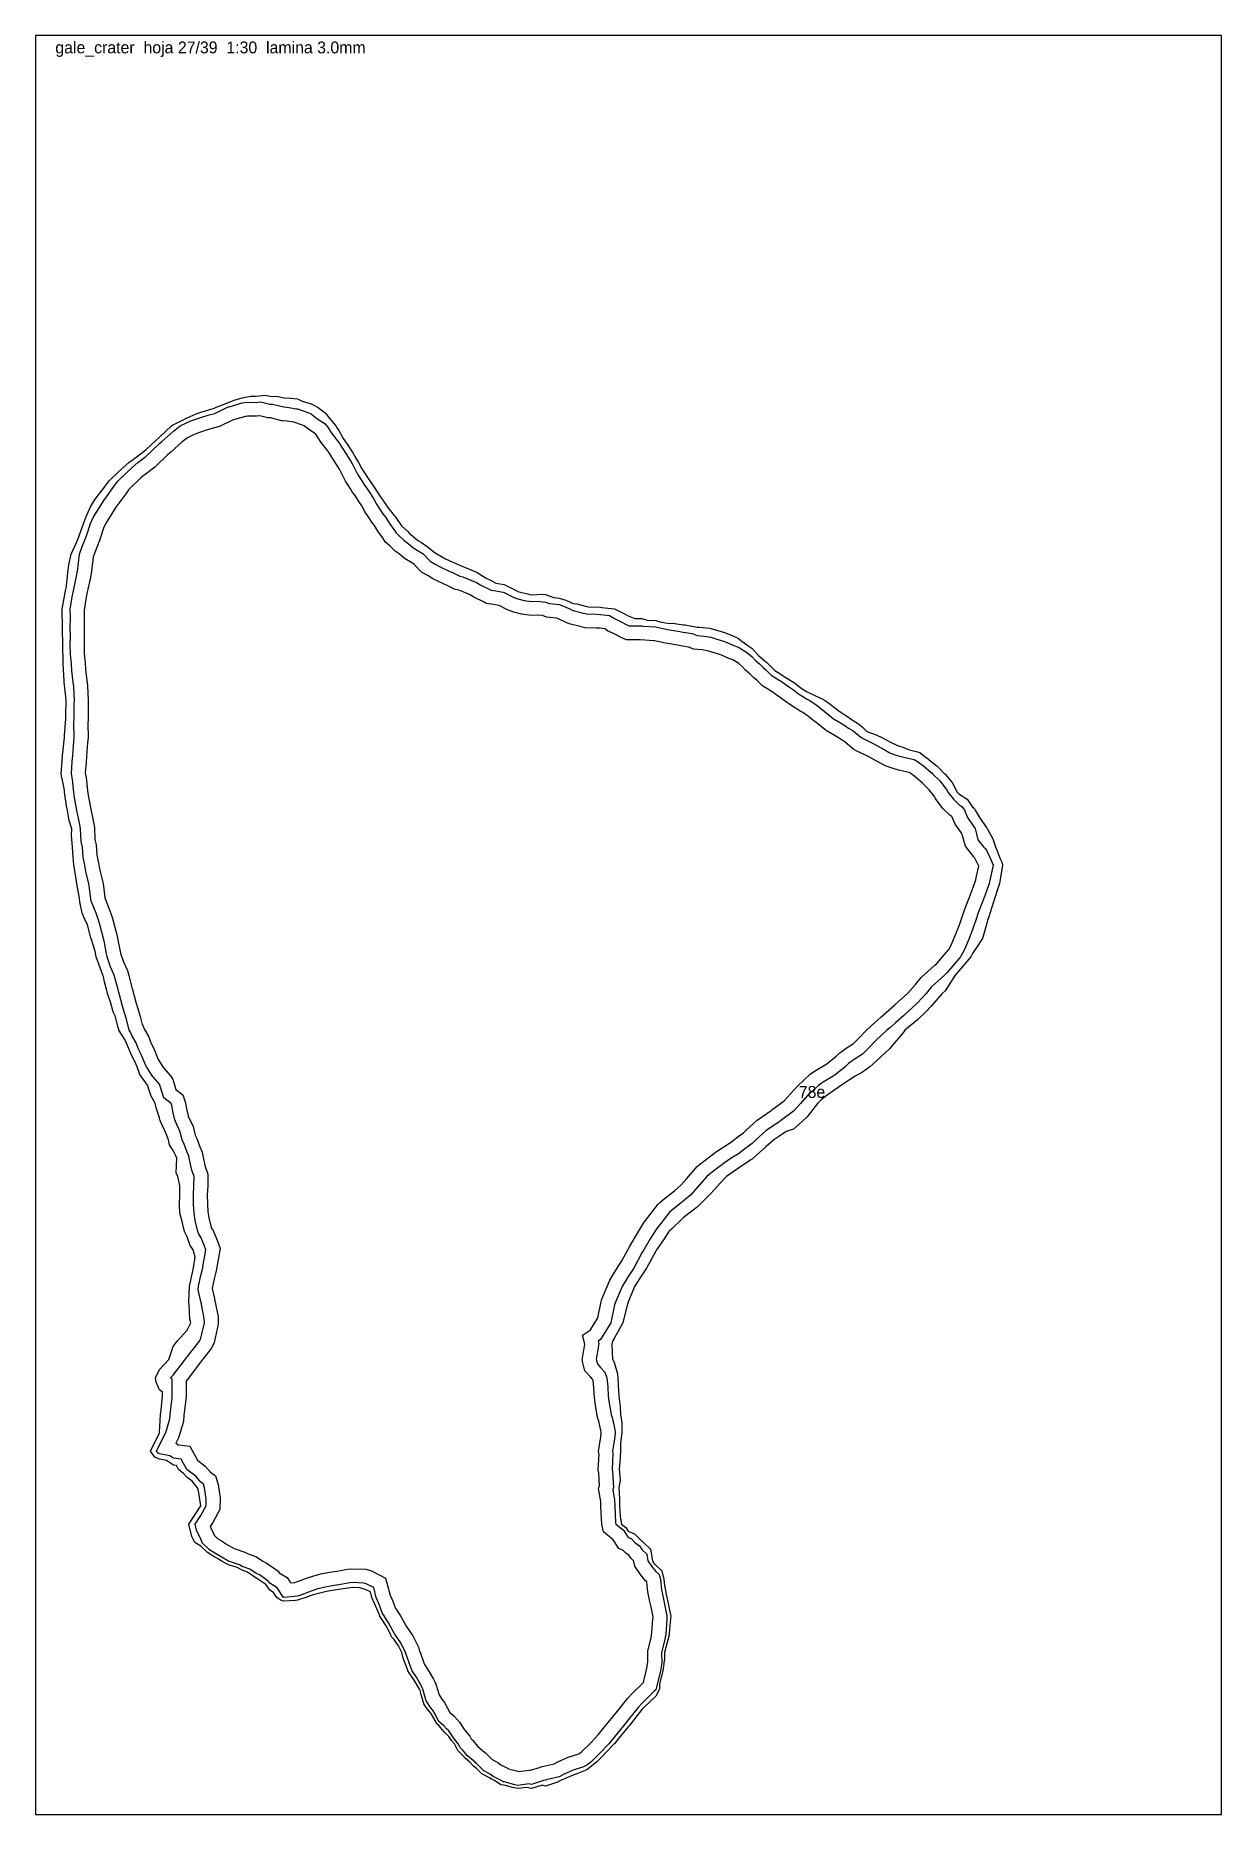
# Model space of a CAD drawing. Header units: millimetres. Extents: x 0 to 600, y 0 to 900.
import ezdxf
from ezdxf.enums import TextEntityAlignment as Align

# ---------------------------------------------------------------- set-up
doc = ezdxf.new("R2010")
doc.units = ezdxf.units.MM
for name, color, linetype in [('CORTE', 1, 'Continuous'), ('GRABADO', 5, 'Continuous'), ('HOJA', 8, 'Continuous')]:
    doc.layers.add(name, color=color, linetype=linetype)

msp = doc.modelspace()

# ---------------------------------------------------------------- linework, layer by layer
at = {"layer": 'CORTE'}
for points in [[(83.63, 156.16), (82.46, 163.77), (81.94, 165.3), (79.16, 168.57), (76.68, 170.44), (75.02, 172.34), (72.32, 174.55), (71.24, 176.55), (69.73, 176.72), (66.22, 179.13), (62.77, 179.82), (60.41, 180.7), (58.08, 183.85), (62.72, 193.13), (62.73, 193.15), (62.74, 193.16), (63.22, 202.39), (63.32, 203.19), (64.2, 211.65), (64.2, 213.59), (62.73, 214.74), (61.07, 218.7), (60.73, 220.91), (62.73, 225.19), (67.49, 230.2), (69.69, 236.69), (71.64, 239.47), (76.67, 245.02), (78.6, 248.69), (78.06, 250.54), (77.71, 257.94), (77.47, 259.03), (77.87, 267.22), (78.38, 269.51), (79.86, 276.48), (80.75, 281.91), (79.67, 285.7), (78.26, 287.81), (76.66, 292.23), (75.92, 293.96), (75.35, 294.96), (73.94, 300.62), (72.93, 304.24), (72.82, 308.41), (72.95, 313.51), (73.06, 317.98), (71.93, 322.74), (71.06, 324.58), (71.4, 332.02), (70.83, 333.51), (69.69, 335.96), (67.8, 338.75), (67.25, 341.27), (65.72, 345.24), (63.24, 350.53), (63.12, 351.07), (62.72, 352.36), (60.97, 357.47), (60.46, 359.78), (58.45, 363.37), (56.64, 369.03), (56.16, 369.56), (55.76, 370.2), (52.8, 374.37), (51.38, 378.31), (50.46, 380.53), (48.78, 383.79), (47.67, 386.09), (47.11, 387.57), (45.23, 392.1), (42.18, 396.82), (42.08, 397.2), (41.8, 398.09), (40.31, 404.1), (39.28, 406.09), (38.07, 410.39), (36.41, 415.35), (35.99, 416.9), (34.83, 421.23), (34.3, 423.9), (33.99, 424.61), (32.04, 430.16), (30.65, 433.88), (30.07, 436.81), (28.11, 443.14), (28.04, 443.38), (27.86, 443.99), (26.29, 450.29), (25.14, 452.38), (23.6, 455.99), (22.43, 461.67), (22.22, 463.43), (20.92, 470.92), (20.91, 470.95), (20.89, 471.08), (19.69, 478.59), (19.34, 480.19), (18.79, 486.67), (18.61, 489.46), (18.24, 495.2), (18.32, 498.71), (17.07, 502.88), (16.1, 507.97), (15.7, 510.34), (14.7, 517.23), (14.61, 518.15), (13.92, 521.56), (13.15, 525.47), (13.01, 526.5), (13.61, 535.36), (13.61, 535.77), (13.92, 538.56), (14.6, 545.03), (14.58, 545.91), (15.33, 554.29), (15.33, 556.15), (15.45, 563.54), (15.37, 565.46), (14.54, 572.8), (14.45, 573.5), (13.94, 582.06), (13.94, 582.08), (13.92, 583.45), (13.83, 591.2), (13.82, 591.32), (13.56, 600.11), (13.56, 600.59), (13.44, 609.21), (13.47, 609.86), (13.92, 612.58), (15.13, 619.12), (15.61, 621.36), (16.33, 628.38), (16.86, 632.29), (18, 637.65), (20.9, 643.9), (22.1, 646.92), (23.09, 649.83), (25.41, 656.18), (27.87, 661.65), (30.23, 665.45), (34.85, 671.46), (37.25, 674.72), (41.83, 679.11), (47.12, 683.99), (48.8, 685.15), (50.85, 686.71), (55.77, 690.37), (58.81, 693.25), (62.74, 696.89), (68.71, 702.51), (69.72, 703.2), (70.55, 703.62), (76.7, 706.67), (81.25, 708.56), (83.68, 709.39), (90.47, 711.55), (90.65, 711.59), (91.05, 711.78), (97.61, 714.44), (100.47, 715.57), (104.6, 716.75), (108.95, 717.55), (111.58, 717.51), (116.36, 718.13), (118.57, 717.59), (122.81, 717.42), (125.54, 716.77), (129.16, 716.61), (132.52, 716.14), (134.91, 714.96), (139.5, 713.74), (140.51, 713.12), (142.96, 711.78), (145.19, 710.06), (146.49, 709.21), (149.01, 705.84), (151.84, 702.5), (152.59, 701.33), (153.47, 700.23), (155.71, 696.21), (157.72, 693.23), (158.98, 691.29), (160.44, 688.95), (162.11, 686.18), (163.44, 683.97), (165.06, 680.84), (167.41, 677.25), (168.3, 675.89), (169.14, 674.71), (171.59, 671.01), (174.38, 666.81), (174.89, 666.13), (175.4, 665.45), (178.21, 661.29), (181.35, 657.4), (181.84, 656.85), (182.3, 656.19), (185.08, 651.89), (188.31, 649.03), (189.2, 648.13), (190.67, 646.95), (193.46, 644.53), (195.27, 643.44), (198.13, 641.47), (202.25, 638.35), (202.58, 638.15), (203.4, 637.69), (207.35, 635.22), (209.2, 634.34), (212.57, 632.92), (216.17, 631.38), (217.87, 630.7), (223.15, 628.56), (223.22, 628.51), (223.35, 628.43), (227.92, 625.51), (230.12, 624.4), (232.93, 622.92), (237.08, 622.25), (238.82, 621.48), (243.23, 619.17), (243.82, 618.86), (244.05, 618.78), (249.6, 617.3), (251, 617.12), (256.56, 617.31), (257.98, 617.19), (262.3, 615.66), (264.95, 615.38), (268.28, 614.32), (271.93, 612.65), (273.86, 612.49), (278.89, 611.06), (279.69, 610.99), (285.86, 610.76), (286.44, 610.69), (292.7, 609.92), (292.84, 609.91), (292.86, 609.89), (297.96, 607.44), (299.82, 606.48), (303.18, 605.15), (306.78, 605.15), (309.49, 604.27), (313.75, 604.01), (315.84, 603.44), (320.71, 602.62), (322.3, 602.78), (327.68, 601.84), (328.59, 601.87), (334.66, 600.76), (334.73, 600.75), (335.7, 600.66), (341.22, 600.12), (341.63, 600.05), (346.96, 598.46), (348.61, 597.93), (352.39, 596.4), (355.6, 595.01), (357.32, 593.67), (360.34, 591.39), (361.87, 590.45), (362.58, 589.83), (365.74, 586.32), (369.55, 583.19), (370.03, 582.75), (370.73, 582.12), (374.01, 578.79), (376.51, 577.24), (378.7, 575.78), (383.46, 572.87), (383.48, 572.86), (383.49, 572.85), (387.91, 569.49), (390.45, 567.92), (392.89, 566.87), (397.41, 564.59), (397.97, 564.36), (399.43, 563.61), (402.64, 561.26), (404.4, 559.82), (407.05, 557.88), (411.37, 555.07), (411.72, 554.81), (412.39, 554.35), (416.38, 551.74), (418.35, 550.14), (420.51, 547.97), (425.29, 546.17), (425.92, 545.93), (427.89, 545.09), (431.02, 543.42), (432.27, 542.7), (436.03, 540.84), (439.23, 539.78), (441.42, 538.74), (446.2, 537.67), (447.35, 537.34), (449.22, 535.82), (451.77, 533.93), (453.2, 532.71), (456.1, 530.42), (459.93, 526.56), (460.07, 526.42), (460.18, 526.28), (463.84, 522.14), (466.36, 517.28), (466.75, 516.76), (467.14, 516.38), (471.33, 513.6), (474.12, 509.67), (474.89, 509.05), (475.43, 508.02), (478, 503.91), (481.09, 499.3), (481.27, 499.01), (481.47, 498.76), (484.26, 493.68), (485.62, 489.49), (486.59, 487.52), (488.07, 483.53), (488.99, 481.44), (489.31, 480.2), (488.08, 472.94), (487.71, 470.92), (487.35, 469.96), (484.75, 461.66), (482.07, 453.68), (481.69, 452.4), (481.1, 450.26), (479.1, 443.13), (474.13, 435.56), (473.25, 433.85), (467.15, 426.79), (465.24, 424.59), (460.18, 416.69), (458.74, 415.32), (453.2, 408.99), (450.41, 406.06), (446.23, 402.08), (439.89, 396.8), (439.27, 395.88), (432.76, 388.17), (432.29, 387.59), (432.23, 387.54), (425.32, 381.19), (422.15, 378.27), (418.34, 375.56), (414.72, 373.47), (411.36, 371.36), (407.8, 369.01), (404.4, 366.61), (400.49, 363.83), (397.43, 361.47), (395.58, 359.76), (390.47, 352.97), (387.95, 350.5), (383.48, 346.62), (379.7, 345.47), (376.51, 343.41), (373.45, 341.23), (369.55, 337.83), (363.15, 331.97), (362.57, 331.51), (361.94, 331.14), (355.6, 327.04), (349.55, 322.71), (348.64, 321.74), (344.73, 317.52), (341.67, 314.23), (340.99, 313.46), (334.7, 307.3), (330.76, 304.19), (327.72, 301.79), (321.68, 296.16), (320.76, 295.3), (320.48, 294.94), (317.99, 291.26), (314.17, 285.69), (313.8, 285), (309.12, 276.43), (306.83, 272.83), (303.1, 267.17), (299.86, 259.09), (299.41, 257.92), (299.12, 256.93), (297.05, 248.66), (292.89, 241.14), (291.95, 239.4), (291.63, 237.73), (291.88, 230.19), (292.43, 229.59), (292.89, 228.07), (294.44, 222.97), (294.62, 220.91), (294.94, 214.36), (295.03, 211.65), (295.77, 206.2), (295.88, 202.39), (296.63, 198.09), (296.63, 193.12), (296.03, 188.02), (295.87, 183.86), (295.56, 178.14), (295.33, 174.6), (295.75, 169.13), (295.09, 165.34), (295.46, 159.49), (295.52, 156.08), (295.8, 150.68), (296.54, 146.86), (298.59, 145.2), (299.84, 143.26), (303.07, 141.92), (306.81, 138.26), (307.15, 138.07), (307.52, 137.61), (311.2, 134.13), (312.08, 128.33), (312.9, 127.15), (313.79, 126.03), (316.92, 123.22), (317.93, 119.05), (318.29, 115.74), (319.46, 109.79), (319.77, 108.46), (320.78, 103.33), (321.29, 101.2), (321.34, 100.52), (320.78, 93.74), (320.59, 91.25), (320.54, 90.92), (318.23, 81.99), (318.29, 78.68), (317.4, 72.72), (315.74, 66.03), (315.61, 63.45), (313.8, 59.83), (307.8, 54.16), (306.82, 53.16), (300.28, 44.9), (299.85, 44.38), (294.29, 37.52), (292.88, 35.78), (292.77, 35.64), (285.91, 28.42), (283.85, 26.37), (278.92, 22.6), (274.74, 20.82), (271.94, 19.93), (265.67, 17.1), (264.97, 16.75), (264.56, 16.56), (257.97, 14.34), (256.27, 14.84), (251, 13.18), (248.35, 13.58), (244.02, 13.04), (241.39, 13.62), (237.04, 14.72), (235.46, 15.01), (232.21, 17.1), (230.63, 17.89), (230.04, 18.39), (225.71, 20.62), (223.07, 23.22), (221.53, 24.34), (219.77, 26.38), (217.49, 28.24), (216.09, 30.04), (213.65, 32.41), (211.9, 35.65), (210.47, 37.45), (209.12, 39.49), (206.8, 41.83), (204.13, 44.9), (202.93, 45.95), (202.14, 47.52), (199.96, 51.28), (197.7, 54.17), (196.52, 55.98), (195.16, 60.7), (194.54, 62.62), (194.17, 63.44), (191.52, 67.85), (188.42, 72.7), (188.34, 72.9), (188.19, 73.32), (185.96, 79.01), (185.29, 81.97), (183.7, 85.24), (181.23, 88.69), (180.14, 89.77), (179.65, 91.23), (177.42, 95.42), (174.26, 100.28), (174.19, 100.38), (174.13, 100.48), (171.68, 106.33), (170.16, 109.75), (169.43, 112.58), (167.32, 113.66), (164.07, 114.63), (160.38, 114.76), (156.88, 114.3), (153.42, 113.75), (149, 113.09), (146.45, 112.65), (140.53, 111.09), (139.49, 110.72), (136.77, 109.7), (132.51, 108.39), (131.46, 108.31), (125.52, 107.86), (124.33, 108.17), (122.12, 109.72), (120.46, 112.33), (118.5, 113.51), (116.44, 116.25), (112.46, 118.98), (111.87, 119.4), (111.55, 119.54), (107.28, 122.55), (104.58, 123.51), (102.08, 124.91), (97.62, 126.36), (96.56, 126.84), (93.92, 128.23), (91.64, 129.57), (90.63, 130.2), (86.91, 132.56), (83.65, 135.64), (82.73, 136.25), (80.51, 137.5), (78.98, 140.61), (77.5, 146.83), (83.64, 156.1), (83.63, 156.16)], [(29.35, 502.04), (29.73, 499.34), (29.97, 493.22), (30.63, 490.49), (30.95, 485.34), (31.84, 481.5), (32.31, 478.39), (33.88, 472.41), (34.12, 471.05), (34.81, 465.24), (34.99, 463.68), (37.14, 458.49), (38.5, 454.52), (39.41, 451.42), (41.11, 445.08), (41.31, 444.43), (41.7, 442.42), (42.81, 436.66), (42.99, 435.69), (44.51, 431.37), (46.46, 426.94), (47.11, 424.5), (48.6, 418.97), (48.9, 417.63), (49, 417.33), (50.7, 410.92), (51.56, 408.19), (52.77, 404.32), (53.92, 399.63), (54.26, 399.1), (55.06, 397.18), (57.33, 393.36), (58.36, 390.3), (59.82, 387.46), (62.11, 381.88), (62.3, 381.51), (64.68, 377.68), (68.49, 373.51), (68.9, 372.74), (69.4, 371.95), (70.9, 366.77), (74.58, 364.03), (75.69, 360.52), (76.55, 356.34), (77.13, 353.4), (77.17, 353.29), (79.66, 348.08), (80.77, 343.6), (81.55, 341.92), (83.12, 337.83), (84.37, 335.07), (84.59, 333.21), (85.82, 327.89), (87.19, 323.86), (87.08, 317.85), (86.89, 313.43), (86.98, 308.88), (87.15, 305), (87.69, 301.91), (88.83, 296.95), (88.9, 296.76), (89.81, 295.39), (91.9, 290.55), (93.38, 286.3), (91.73, 276.92), (91.44, 275.09), (90.44, 271.06), (89.38, 266.28), (89.37, 266.08), (90.48, 261), (90.77, 259.57), (90.83, 259.23), (92.31, 251.76), (92.44, 248.02), (90.28, 238.58), (88.91, 235.73), (82.26, 227.31), (81.36, 226.06), (76.16, 219.14), (76.16, 211.28), (76.03, 210.06), (75.04, 201.79), (74.89, 198.88), (72.39, 190.54), (71.01, 187.82), (72.25, 186.97), (78.07, 186.32), (81.95, 179.17), (85.88, 176.21), (88.45, 173.18), (90.97, 171.33), (92.34, 166.88), (93.34, 160.15), (93.28, 154.25), (89.63, 147.66), (88.3, 145.66), (90.02, 142.18), (90.38, 141.29), (92.28, 139.5), (94.37, 138.17), (96.31, 136.95), (100.42, 134.55), (105.95, 132.75), (107.48, 131.89), (111.71, 130.39), (114.95, 128.1), (116.71, 127.37), (120.37, 124.69), (122.66, 123.12), (123.28, 122.29), (127.29, 119.86), (129.05, 117.1), (131.26, 117.33), (137.11, 119.51), (140.74, 120.79), (144.96, 121.91), (149.97, 122.77), (152.35, 123.13), (157.98, 124.03), (160.06, 124.3), (167.07, 124.05), (169.93, 123.19), (177.07, 119.56), (179, 112.06), (179.49, 110.94), (180.77, 107.88), (181.83, 104.98), (182.33, 104.09), (184.63, 100.55), (187.45, 95.25), (190.91, 90.39), (193.87, 84.3), (194.16, 83.05), (194.75, 81.55), (196.31, 77.19), (196.81, 75.87), (198.61, 73.06), (201.35, 68.49), (201.99, 67.14), (202.56, 65.97), (204.13, 60.48), (205.59, 58.25), (206.85, 56.63), (208.3, 54.13), (209.55, 51.64), (211.6, 49.86), (213.1, 48.14), (214.56, 46.66), (217.1, 42.85), (219.75, 39.51), (220.45, 38.21), (221.31, 37.38), (223.54, 34.51), (227.33, 31.41), (227.55, 31.17), (227.61, 31.12), (230.97, 27.82), (233.95, 26.28), (235.44, 25.03), (239.11, 23.19), (239.32, 23.06), (244.07, 21.85), (244.35, 21.79), (249.82, 22.47), (250.45, 22.38), (254.97, 23.8), (255.75, 24.03), (256.24, 24.22), (262.4, 25.6), (264.31, 26.69), (269.42, 29), (274.8, 30.72), (275.37, 30.96), (276.28, 31.66), (280.9, 36.26), (284.69, 40.25), (287.43, 43.67), (292.02, 49.32), (294.39, 52.24), (299.59, 58.79), (301.84, 61.11), (307.55, 66.78), (309.36, 74.08), (309.82, 77.2), (309.73, 82.82), (311.42, 89.37), (311.88, 92.09), (312.39, 98.97), (312.4, 99.89), (311.41, 104.97), (310.63, 108.32), (309.78, 112.59), (309.23, 117.68), (308.68, 118.18), (306.11, 121.4), (303.14, 125.66), (302.76, 128.19), (301.37, 129.5), (300.4, 131.04), (298.73, 132.21), (297.33, 133.58), (295.14, 134.49), (292.23, 139.01), (287.27, 143.02), (286.54, 146.79), (286.08, 155.84), (286.07, 156.02), (285.93, 158.26), (284.89, 164.83), (285.37, 166.26), (284.98, 172.61), (284.73, 174.24), (285.1, 182.3), (284.82, 183.69), (285.96, 191.02), (286.22, 193.21), (286.03, 194.27), (284.94, 199), (284.39, 200.78), (283.33, 207.05), (282.77, 210.94), (282.48, 215.76), (282.08, 219.51), (281.85, 220.25), (280.77, 221.42), (277.93, 224.49), (276.5, 229.82), (277.85, 237.91), (276.73, 242.42), (280.73, 245.16), (284.5, 251.25), (286.09, 259.45), (286.3, 260.18), (286.48, 260.65), (290.56, 270.36), (293.94, 275.94), (296.66, 280.04), (300.68, 287.43), (301.62, 289.16), (305.04, 294.9), (307.4, 298.76), (308.14, 299.84), (314.92, 308.58), (315.83, 309.68), (317.26, 310.82), (323.25, 315.58), (326.53, 318.44), (329.45, 321.75), (334.76, 327.76), (337.32, 329.88), (340.36, 332.17), (344.54, 335.34), (348.22, 337.84), (351.6, 339.93), (355.44, 342.92), (358.11, 344.79), (359.74, 346.35), (365.17, 351.28), (372.22, 356.22), (372.3, 356.28), (372.6, 356.52), (378.78, 361.09), (381.85, 364.45), (385.46, 368.5), (391.86, 374.45), (393.55, 375.66), (394.93, 376.5), (400.36, 379.75), (404.97, 383.54), (406.91, 385.36), (410.21, 387.74), (413.9, 390.06), (416.18, 392.41), (420.43, 396.8), (426.17, 402.06), (427.73, 403.37), (430.42, 405.72), (434.61, 409.44), (436.64, 411.24), (441.26, 415.55), (445.25, 419.9), (448.11, 423.44), (454.9, 429.5), (455.06, 429.69), (455.97, 430.57), (461.85, 437.38), (462.21, 437.8), (463.65, 440.6), (465.86, 445.79), (467.55, 450.05), (469.06, 454.61), (470.39, 458.57), (472.59, 464.12), (474.52, 469.52), (475.71, 472.77), (476.07, 474.75), (477.19, 479.71), (476.92, 480.45), (475.06, 484.22), (474.61, 484.59), (470.43, 489.91), (468.88, 495.85), (468.29, 496.78), (465.27, 501.07), (463.82, 504.62), (463.64, 504.86), (462.72, 505.47), (459.12, 508.97), (455.67, 513.54), (455.21, 514.42), (454.75, 514.95), (452.19, 518.35), (448.91, 521.6), (448.81, 521.7), (448.75, 521.75), (444.87, 525.09), (442.4, 526.91), (442.06, 527.1), (437.4, 528.14), (436.68, 528.37), (433.87, 529.13), (430.32, 530.3), (428.97, 530.97), (424.7, 533.42), (421.94, 534.9), (419.98, 536), (415.18, 538.2), (414.04, 538.83), (413.02, 539.67), (409.55, 542.5), (407.54, 543.81), (405.33, 545.25), (400.88, 547.84), (400.25, 548.2), (399.4, 548.85), (395.55, 552), (393.06, 553.82), (391.15, 555.48), (388.15, 557.59), (387.85, 557.75), (387.21, 558.02), (382.06, 561.21), (379.35, 563.26), (377.47, 564.58), (374.08, 567.04), (373.2, 567.58), (372.73, 567.9), (367.84, 570.93), (364.89, 573.91), (363.46, 575.02), (361.58, 576.96), (359.16, 578.95), (357.66, 580.61), (355.79, 582.24), (352.51, 584.26), (350.74, 584.86), (347.05, 586.46), (346.23, 586.79), (342.13, 588.1), (340.05, 588.72), (337.29, 589.19), (333.04, 589.61), (330.41, 590.62), (326.42, 591.25), (324.73, 591.6), (319.87, 592.44), (318.79, 592.51), (313.17, 593.79), (312.87, 593.84), (305.87, 594.26), (305.66, 594.32), (298.97, 594.32), (296.93, 595.13), (292.15, 597.59), (289.45, 598.89), (287.96, 599.84), (285.33, 600.15), (283.56, 600.21), (277.92, 600.4), (275.57, 600.98), (269.99, 602.41), (268.73, 602.82), (267.18, 603.64), (263.8, 605.19), (263.51, 605.28), (258.51, 605.8), (256.48, 606.52), (253.71, 606.76), (250.68, 606.66), (245.88, 607.27), (241.97, 608.32), (238.75, 609.47), (234.63, 611.65), (230.72, 612.27), (228.05, 612.71), (226.91, 613.3), (221.79, 615.89), (219.96, 617.06), (217.61, 617.98), (214.09, 619.38), (212.31, 619.78), (207.64, 622.07), (206.79, 622.43), (206.34, 622.62), (201.02, 625.15), (198.66, 626.63), (195.23, 628.57), (191.54, 632.45), (191.51, 632.47), (191.48, 632.49), (186.7, 635.35), (183.99, 637.71), (181.97, 639.13), (179.24, 641.83), (177.07, 643.76), (175.56, 646.08), (173.24, 649.32), (171.52, 652.16), (170.13, 653.88), (168.54, 656.23), (166.49, 659.41), (165.18, 661.85), (163.59, 664.25), (161.62, 667.23), (160.22, 669.24), (159.18, 671.02), (156.89, 674.5), (154.28, 679.59), (153.9, 680.25), (153.75, 680.56), (151.07, 684.87), (148.14, 689.37), (147.77, 689.92), (147.64, 690.15), (144.51, 694.05), (141.76, 698.32), (141.67, 698.43), (138.33, 700.63), (135.92, 702.48), (135.13, 702.82), (130.67, 704.34), (127.12, 704.86), (125.14, 705.13), (124.55, 705.16), (118.89, 706.53), (117.59, 706.58), (113.4, 707.61), (111.97, 707.42), (107.24, 707.5), (106.2, 707.31), (100.21, 705.6), (99.64, 705.37), (93.06, 702.27), (89.87, 701.42), (85.87, 700.15), (81.1, 698.52), (79.6, 697.9), (76.89, 696.55), (74.18, 694.46), (68.38, 689.29), (67.52, 688.48), (67.14, 688.14), (60.28, 681.64), (56.07, 678.5), (53.5, 676.33), (47.08, 670.09), (46.13, 668.8), (40.68, 661.41), (35.34, 653.02), (34.45, 650.7), (32.35, 644.49), (29.96, 638.54), (29.11, 636.07), (28.1, 627.69), (27.98, 627.04), (27.75, 625.89), (26.01, 617.76), (25.47, 614.85), (24.58, 609.34), (24.64, 605.49), (24.51, 600.59), (24.63, 596.3), (24.55, 591.31), (24.6, 587.36), (25.1, 582.64), (25.3, 579.3), (26.01, 573.63), (26.28, 571.24), (26.63, 563.64), (26.6, 561.77), (26.6, 553.98), (26.43, 552.1), (26.58, 544.73), (26.33, 542.36), (25.78, 535.24), (25.55, 532.17), (25.17, 526.94), (25.64, 524.63), (26.29, 518.08), (26.51, 516.59), (27.72, 509.39), (29.35, 502.04)]]:
    msp.add_lwpolyline(points, close=True, dxfattribs=at)
at = {"layer": 'GRABADO'}
msp.add_lwpolyline([(327.69, 598.13), (332.22, 597.41), (334.66, 596.48), (338.22, 596.13), (341.63, 595.55), (344.19, 594.79), (348.61, 593.38), (349.76, 592.91), (353.26, 591.4), (355.11, 590.77), (355.59, 590.58), (359.95, 587.9), (362.58, 585.61), (364.01, 584.02), (366.32, 582.12), (368.14, 580.25), (369.55, 579.16), (372.24, 576.44), (376.51, 573.78), (376.97, 573.48), (377.97, 572.87), (381.54, 570.28), (383.49, 568.91), (386.03, 566.98), (390.45, 564.25), (390.81, 564.09), (391.77, 563.61), (395.47, 561), (397.43, 559.3), (399.83, 557.54), (403.75, 554.34), (404.16, 554.03), (404.39, 553.89), (409, 551.21), (411.37, 549.67), (413.68, 548.16), (417.47, 545.08), (418, 544.64), (418.33, 544.46), (423.16, 542.24), (425.3, 541.04), (428.1, 539.55), (432.27, 537.14), (432.98, 536.79), (435.88, 535.83), (438.66, 535.08), (439.23, 534.9), (444.61, 533.71), (446.22, 532.79), (449.24, 530.56), (453.2, 527.15), (453.48, 526.93), (453.85, 526.56), (457.48, 522.97), (460.18, 519.38), (461.03, 518.41), (461.62, 517.28), (464.38, 513.62), (467.14, 510.94), (468.6, 509.97), (469.99, 508.02), (471.45, 504.46), (474.12, 500.66), (474.77, 499.63), (475.36, 498.75), (476.83, 493.09), (479.65, 489.51), (480.54, 488.78), (481.1, 487.81), (483.35, 483.22), (484.48, 480.2), (482.93, 473.35), (482.49, 470.92), (481.1, 467.14), (479.14, 461.65), (476.97, 456.16), (475.7, 452.39), (474.13, 447.65), (472.33, 443.13), (469.99, 437.63), (468.05, 433.85), (467.15, 432.81), (461.07, 425.78), (460.17, 424.9), (459.9, 424.58), (453.2, 418.6), (450.56, 415.33), (446.23, 410.62), (441.35, 406.06), (439.26, 404.2), (435.05, 400.46), (432.28, 398.05), (430.79, 396.8), (425.32, 391.78), (421.21, 387.54), (418.34, 384.58), (414.12, 381.93), (411.37, 379.95), (409.59, 378.28), (404.4, 374.01), (398.56, 370.52), (397.42, 369.82), (396.29, 369.01), (390.47, 363.6), (387.05, 359.76), (383.49, 355.86), (376.88, 350.97), (376.52, 350.68), (376.24, 350.49), (369.55, 345.79), (364.51, 341.24), (362.58, 339.37), (359.61, 337.29), (355.6, 334.17), (352.02, 331.97), (348.63, 329.66), (344.58, 326.59), (341.66, 324.39), (339.65, 322.72), (334.7, 317.11), (331.47, 313.46), (327.72, 310.2), (321.62, 305.34), (320.76, 304.66), (320.38, 304.2), (313.79, 295.71), (313.27, 294.95), (311.04, 291.28), (307.71, 285.69), (306.83, 284.08), (302.67, 276.43), (299.86, 272.18), (296.81, 267.17), (292.97, 258.02), (292.93, 257.92), (292.9, 257.8), (291.13, 248.66), (285.91, 240.22), (284.69, 239.39), (284.99, 238.18), (283.65, 230.17), (284.24, 227.98), (285.91, 226.18), (288.08, 223.82), (288.97, 220.92), (289.46, 216.34), (289.74, 211.65), (290.25, 208.13), (291.22, 202.4), (291.7, 200.82), (292.9, 195.67), (293.26, 193.61), (293.26, 193.12), (292.9, 190.06), (291.93, 183.86), (292.14, 182.85), (291.76, 174.6), (291.95, 173.34), (292.44, 165.33), (292.07, 164.24), (292.9, 159.03), (293.07, 156.31), (293.07, 156.08), (293.5, 147.63), (293.66, 146.86), (297.5, 143.75), (299.84, 140.12), (301.27, 139.53), (303.22, 137.62), (305.58, 135.96), (306.82, 133.98), (309.31, 131.63), (309.82, 128.33), (311.72, 125.59), (313.79, 122.99), (315.55, 121.41), (316.13, 119.05), (316.71, 113.64), (317.47, 109.79), (318.25, 106.44), (319.41, 100.52), (319.39, 98.66), (318.84, 91.25), (318.27, 87.91), (316.74, 81.99), (316.83, 76.74), (316.23, 72.72), (314, 63.71), (313.98, 63.45), (313.8, 63.08), (312.88, 62.21), (306.82, 56.18), (304.85, 54.16), (299.85, 47.86), (297.46, 44.9), (292.88, 39.27), (289.97, 35.64), (285.91, 31.37), (280.89, 26.37), (278.92, 24.87), (277.25, 24.15), (271.94, 22.45), (267.49, 20.45), (264.97, 19), (258.3, 17.5), (257.99, 17.39), (256.99, 17.1), (251, 15.21), (249.73, 15.41), (244.02, 14.7), (242.46, 15.04), (237.04, 16.41), (236.58, 16.5), (235.64, 17.1), (231.57, 19.14), (230.04, 20.42), (226.82, 22.08), (223.07, 25.77), (222.77, 25.99), (222.43, 26.38), (218.51, 29.59), (216.09, 32.69), (214.8, 33.94), (213.88, 35.65), (211.44, 38.73), (209.12, 42.21), (207.97, 43.37), (206.64, 44.9), (203.92, 47.26), (202.14, 50.8), (201.04, 52.7), (199.89, 54.17), (197.69, 57.54), (196, 63.45), (195.67, 64.11), (195.17, 65.19), (192.66, 69.37), (190.53, 72.7), (189.74, 74.76), (188.19, 79.09), (187.45, 80.99), (187.23, 81.97), (184.88, 86.8), (181.73, 91.21), (181.47, 91.54), (181.22, 92.05), (178.6, 96.99), (176.32, 100.48), (175.44, 102.07), (174.25, 105.33), (173.06, 108.17), (172.36, 109.75), (171.07, 114.76), (167.32, 116.67), (165.92, 117.08), (160.38, 117.29), (158.99, 117.11), (153.42, 116.21), (151.09, 115.86), (146.45, 115.06), (142.8, 114.1), (139.49, 112.93), (133.18, 110.58), (132.51, 110.43), (125.68, 109.7), (125.52, 109.69), (125.49, 109.7), (125.45, 109.72), (122.27, 114.72), (118.5, 117), (117.76, 117.99), (116.32, 118.98), (113.25, 121.23), (111.55, 121.93), (108.45, 124.12), (104.58, 125.49), (103.13, 126.3), (97.62, 128.1), (97.54, 128.14), (97.36, 128.23), (92.68, 130.96), (90.63, 132.25), (87.95, 133.95), (84.18, 137.52), (84.1, 138.16), (83.63, 139.29), (81.39, 143.82), (80.68, 146.83), (83.64, 151.3), (86.3, 156.1), (86.34, 159.67), (85.5, 165.32), (84.96, 167.05), (83.65, 168.02), (81.04, 171.08), (76.68, 174.37), (76.61, 174.45), (76.49, 174.55), (73.66, 179.77), (69.73, 180.21), (67.96, 181.43), (62.77, 182.47), (61.97, 182.77), (61.16, 183.85), (62.72, 186.97), (65.87, 193.15), (67.94, 200.08), (68.07, 202.39), (69.07, 210.83), (69.16, 211.65), (69.16, 220.16), (68.21, 220.9), (69.7, 222.21), (75.72, 230.21), (76.67, 231.53), (82.93, 239.46), (83.63, 240.91), (85.41, 248.69), (85.34, 250.95), (83.95, 257.93), (83.89, 258.28), (83.63, 259.57), (82.34, 265.49), (82.42, 267.22), (83.63, 272.66), (84.57, 276.48), (84.83, 278.07), (86.17, 285.72), (85.37, 288.01), (83.64, 292.04), (82.61, 293.59), (82.11, 294.97), (80.83, 300.51), (80.17, 304.24), (79.98, 308.66), (79.89, 313.51), (80.08, 318.07), (80.17, 322.76), (79.08, 325.96), (77.68, 332.02), (77.54, 333.18), (76.66, 335.13), (75.1, 339.19), (74.13, 341.27), (73.04, 345.71), (70.74, 350.52), (70.38, 351.45), (69.69, 354.95), (68.9, 358.75), (68.58, 359.77), (64.83, 362.57), (62.95, 369.04), (62.85, 369.2), (62.73, 369.43), (59.08, 373.44), (56.06, 378.3), (55.95, 378.56), (55.75, 378.95), (53.46, 384.52), (51.89, 387.56), (50.93, 390.42), (48.78, 394.04), (48.04, 395.83), (47.4, 396.82), (46.03, 402.44), (44.88, 406.09), (43.97, 408.97), (42.28, 415.35), (42.14, 415.8), (41.8, 417.3), (40.35, 422.68), (39.83, 424.61), (37.99, 428.8), (36.21, 433.88), (35.93, 435.35), (34.83, 441.08), (34.51, 442.71), (34.38, 443.14), (32.67, 449.53), (31.83, 452.39), (30.59, 456.01), (28.26, 461.65), (28.14, 462.03), (27.86, 464.42), (27.19, 470.03), (27.03, 470.92), (25.44, 476.97), (24.95, 480.19), (24, 484.32), (23.68, 489.45), (23.01, 492.26), (22.75, 498.71), (22.46, 500.79), (20.89, 507.86), (20.87, 507.93), (20.86, 507.97), (19.59, 515.5), (19.34, 517.23), (18.71, 523.59), (18.12, 526.5), (18.57, 532.68), (18.8, 535.77), (19.36, 543), (19.57, 545.03), (19.42, 552.34), (19.6, 554.29), (19.6, 561.83), (19.63, 563.54), (19.3, 570.69), (19.06, 572.8), (18.32, 578.65), (18.12, 582.06), (17.6, 586.95), (17.55, 591.33), (17.63, 596.25), (17.51, 600.59), (17.64, 605.53), (17.57, 609.85), (18.57, 616.04), (19.14, 619.12), (20.89, 627.31), (21.11, 628.38), (21.18, 628.77), (22.25, 637.65), (23.4, 640.99), (25.78, 646.92), (27.87, 653.09), (29.06, 656.18), (34.84, 665.28), (34.96, 665.45), (40.49, 672.96), (41.79, 674.72), (41.83, 674.75), (41.89, 674.81), (48.8, 681.52), (51.72, 683.99), (55.77, 687), (62.36, 693.25), (62.74, 693.6), (63.65, 694.46), (69.71, 699.86), (73.17, 702.52), (76.7, 704.27), (78.62, 705.07), (83.68, 706.8), (87.91, 708.14), (90.65, 708.87), (96.83, 711.78), (97.61, 712.1), (97.96, 712.24), (104.6, 714.13), (106.66, 714.51), (111.58, 714.43), (113.79, 714.72), (118.57, 713.55), (119.85, 713.5), (125.54, 712.12), (125.78, 712.11), (128.11, 711.79), (132.07, 711.21), (132.52, 711.1), (137.67, 709.36), (139.51, 708.55), (142.39, 706.34), (146.49, 703.63), (146.92, 703.06), (147.39, 702.5), (150.2, 698.15), (153.47, 694.07), (153.74, 693.59), (153.98, 693.23), (156.98, 688.63), (159.88, 683.97), (160.1, 683.51), (160.45, 682.9), (162.95, 678.03), (165.13, 674.71), (166.13, 673.01), (167.41, 671.15), (169.42, 668.12), (171.2, 665.45), (172.52, 662.97), (174.38, 660.09), (175.77, 658.04), (177.26, 656.19), (179.09, 653.18), (181.35, 650.02), (182.42, 648.36), (184.03, 646.94), (186.48, 644.52), (188.31, 643.23), (190.83, 641.04), (195.27, 638.38), (195.62, 638.14), (196.22, 637.69), (199.59, 634.15), (202.24, 632.64), (204.39, 631.3), (209.2, 629.01), (209.53, 628.87), (210.55, 628.44), (214.66, 626.43), (216.17, 626.09), (220.17, 624.5), (223.15, 623.33), (225.27, 621.98), (230.12, 619.53), (230.3, 619.43), (231.83, 619.18), (236.51, 618.44), (237.08, 618.27), (241.58, 615.89), (244.05, 615.01), (247.23, 614.16), (251, 613.68), (253.9, 613.78), (257.98, 613.41), (260.06, 612.68), (264.95, 612.16), (266.33, 611.73), (270.28, 609.92), (271.47, 609.29), (271.93, 609.14), (277.28, 607.77), (278.89, 607.37), (283.81, 607.2), (285.86, 607.13), (290.36, 606.61), (292.86, 605.02), (295.27, 603.86), (299.82, 601.52), (300.31, 601.32), (306.78, 601.32), (307.18, 601.19), (313.75, 600.8), (313.84, 600.78), (314.53, 600.66), (319.81, 599.46), (320.71, 599.4), (326.05, 598.48), (327.69, 598.13)], close=True, dxfattribs=at)
at = {"layer": 'HOJA'}
msp.add_lwpolyline([(0, 0), (600, 0), (600, 900), (0, 900)], close=True, dxfattribs=at)

# ---------------------------------------------------------------- texts
at = {"layer": 'GRABADO'}
msp.add_text('78e', height=6, dxfattribs=at).set_placement((392.85, 365.53), align=Align.MIDDLE_CENTER)
at = {"layer": 'HOJA'}
msp.add_text('gale_crater  hoja 27/39  1:30  lamina 3.0mm', height=6, dxfattribs=at).set_placement((10, 891))

doc.saveas('drawing.dxf')
